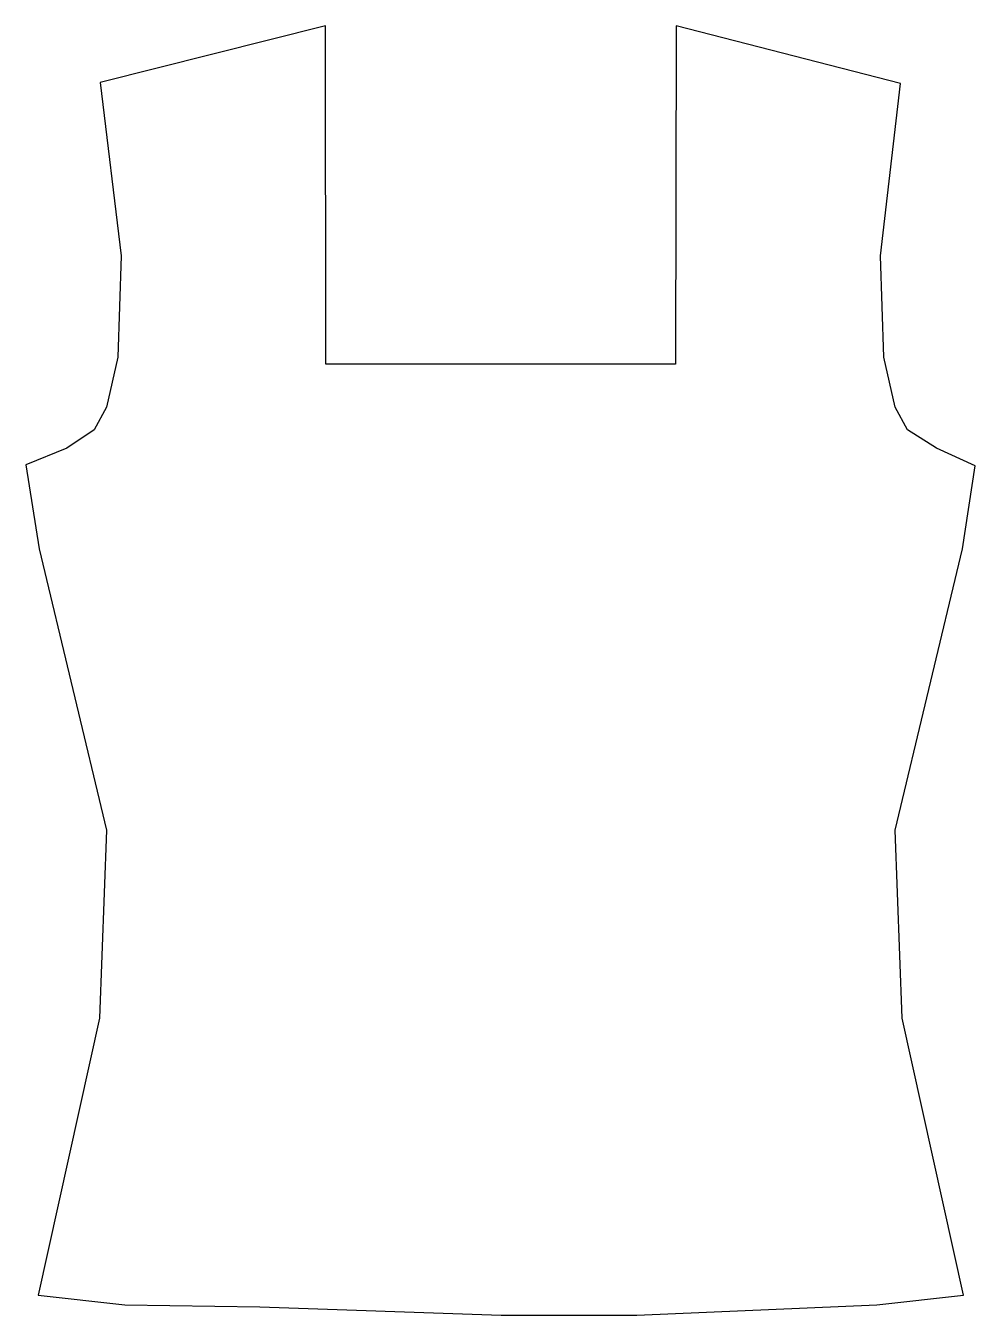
# Model space of a CAD drawing. Header units: metres. Extents: x 2.6 to 43.3, y -60.7 to -5.5.
import ezdxf

# ---------------------------------------------------------------- set-up
doc = ezdxf.new("R2010")
doc.units = ezdxf.units.M

msp = doc.modelspace()

# ---------------------------------------------------------------- linework, layer by layer
msp.add_lwpolyline([(15.437, -19.963), (15.431, -5.461), (5.769, -7.894), (6.667, -15.318), (6.517, -19.663), (6.03, -21.798), (5.506, -22.772), (4.33, -23.558), (2.576, -24.266), (3.146, -27.865), (6.03, -39.925), (5.73, -47.978), (3.109, -59.85), (6.816, -60.262), (12.616, -60.347), (22.959, -60.705), (28.764, -60.705), (39.064, -60.262), (42.772, -59.85), (40.15, -47.978), (39.85, -39.925), (42.734, -27.865), (43.277, -24.314), (41.622, -23.558), (40.375, -22.772), (39.85, -21.798), (39.363, -19.663), (39.213, -15.318), (40.074, -7.935), (30.45, -5.461), (30.428, -19.963)], close=True)

doc.saveas('drawing.dxf')
